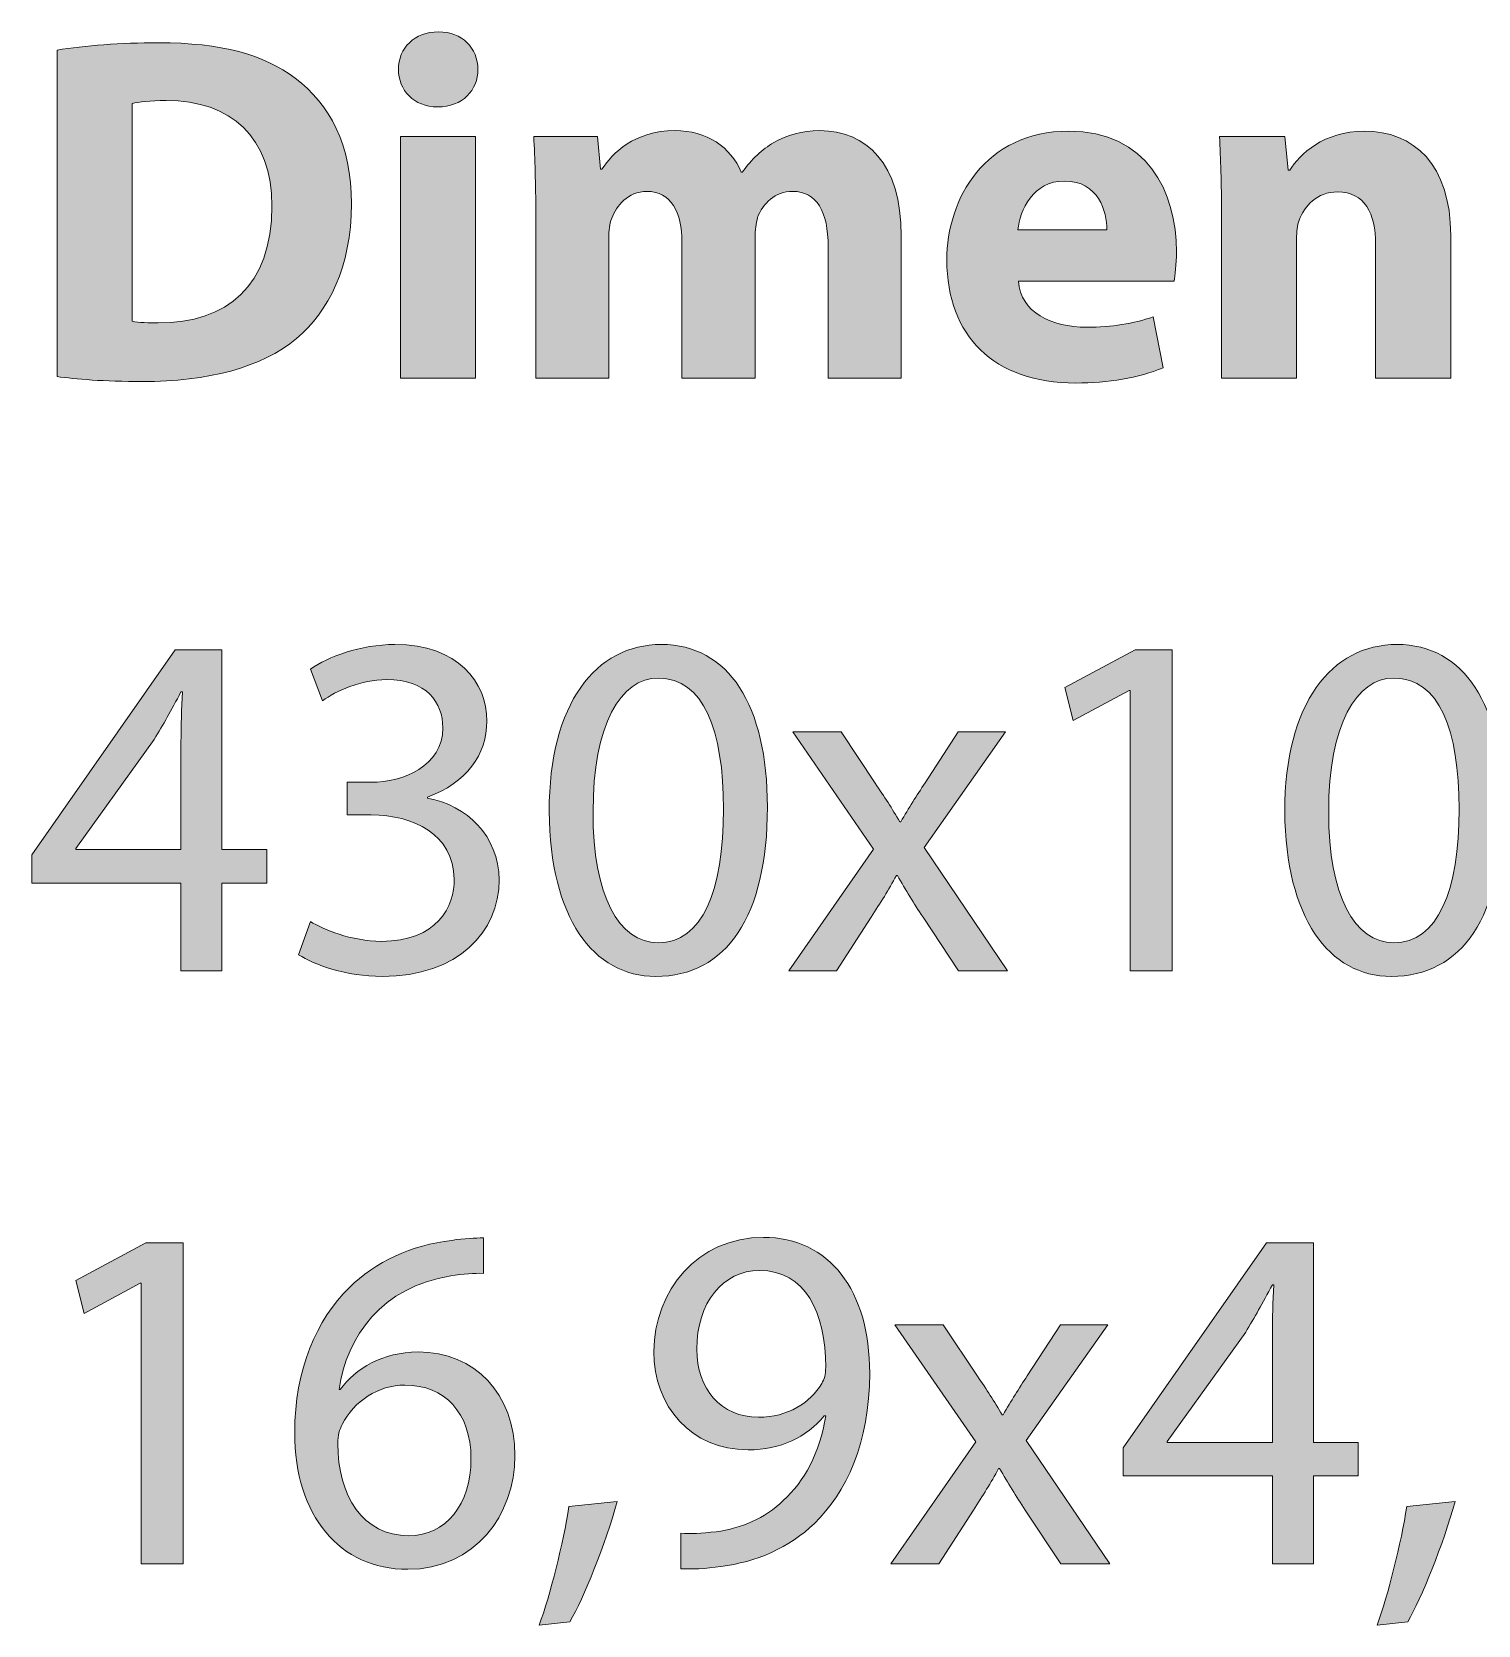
# Model space of a CAD drawing. Header units: inches. Extents: x 110 to 396, y -365 to 80.
# Drawn here: x 315.3 to 335.79, y -111.21 to -88.64 of the extents above; entities that cross this region are included whole.
import ezdxf

# ---------------------------------------------------------------- set-up
doc = ezdxf.new("R2010")
doc.units = ezdxf.units.IN
doc.header["$MEASUREMENT"] = 0
doc.layers.add('description', color=7, linetype='Continuous')

# ---------------------------------------------------------------- blocks, each defined once
blk = doc.blocks.new('block 16')
at = {"layer": 'description'}
h = blk.add_hatch(color=252, dxfattribs=at)
h.dxf.hatch_style = 2
edge = h.paths.add_edge_path()
edge.add_spline(control_points=[(321.621, -89.168), (321.621, -89.462), (321.404, -89.7), (321.047, -89.7), (320.711, -89.7), (320.494, -89.462), (320.494, -89.168), (320.494, -88.867), (320.718, -88.637), (321.061, -88.637), (321.404, -88.637), (321.614, -88.867), (321.621, -89.168)], knot_values=[0, 0, 0, 0, 1, 1, 1, 2, 2, 2, 3, 3, 3, 4, 4, 4, 4], degree=3, periodic=1)
h.paths.add_polyline_path([(320.522, -93.542), (320.522, -90.12), (321.585, -90.12), (321.585, -93.542)])
h = blk.add_hatch(color=252, dxfattribs=at)
h.dxf.hatch_style = 2
edge = h.paths.add_edge_path()
edge.add_spline(control_points=[(315.657, -88.895), (316.049, -88.832), (316.56, -88.791), (317.092, -88.791), (317.994, -88.791), (318.582, -88.958), (319.03, -89.294), (319.52, -89.658), (319.828, -90.239), (319.828, -91.072), (319.828, -91.974), (319.499, -92.597), (319.051, -92.982), (318.554, -93.395), (317.791, -93.591), (316.868, -93.591), (316.315, -93.591), (315.916, -93.556), (315.657, -93.521), (315.657, -93.521), (315.657, -88.895), (315.657, -88.895)], knot_values=[0, 0, 0, 0, 1, 1, 1, 2, 2, 2, 3, 3, 3, 4, 4, 4, 5, 5, 5, 6, 6, 6, 7, 7, 7, 7], degree=3, periodic=1)
edge = h.paths.add_edge_path()
edge.add_spline(control_points=[(316.721, -92.737), (316.812, -92.758), (316.966, -92.758), (317.092, -92.758), (318.064, -92.765), (318.701, -92.233), (318.701, -91.107), (318.701, -90.127), (318.127, -89.609), (317.203, -89.609), (316.972, -89.609), (316.812, -89.63), (316.721, -89.651), (316.721, -89.651), (316.721, -92.737), (316.721, -92.737)], knot_values=[0, 0, 0, 0, 1, 1, 1, 2, 2, 2, 3, 3, 3, 4, 4, 4, 5, 5, 5, 5], degree=3, periodic=1)
h = blk.add_hatch(color=252, dxfattribs=at)
h.dxf.hatch_style = 2
edge = h.paths.add_edge_path()
edge.add_spline(control_points=[(322.44, -91.212), (322.44, -90.785), (322.426, -90.428), (322.412, -90.12), (322.412, -90.12), (323.315, -90.12), (323.315, -90.12), (323.315, -90.12), (323.357, -90.582), (323.357, -90.582), (323.357, -90.582), (323.378, -90.582), (323.378, -90.582), (323.524, -90.358), (323.832, -90.036), (324.413, -90.036), (324.861, -90.036), (325.204, -90.267), (325.351, -90.624), (325.351, -90.624), (325.365, -90.624), (325.365, -90.624), (325.498, -90.442), (325.645, -90.302), (325.813, -90.204), (326.002, -90.099), (326.211, -90.036), (326.464, -90.036), (327.121, -90.036), (327.618, -90.498), (327.618, -91.527), (327.618, -91.527), (327.618, -93.542), (327.618, -93.542), (327.618, -93.542), (326.583, -93.542), (326.583, -93.542), (326.583, -93.542), (326.583, -91.681), (326.583, -91.681), (326.583, -91.184), (326.422, -90.897), (326.079, -90.897), (325.827, -90.897), (325.659, -91.065), (325.582, -91.268), (325.561, -91.345), (325.547, -91.45), (325.547, -91.541), (325.547, -91.541), (325.547, -93.542), (325.547, -93.542), (325.547, -93.542), (324.511, -93.542), (324.511, -93.542), (324.511, -93.542), (324.511, -91.618), (324.511, -91.618), (324.511, -91.191), (324.357, -90.897), (324.014, -90.897), (323.741, -90.897), (323.58, -91.107), (323.517, -91.275), (323.482, -91.359), (323.475, -91.457), (323.475, -91.548), (323.475, -91.548), (323.475, -93.542), (323.475, -93.542), (323.475, -93.542), (322.44, -93.542), (322.44, -93.542), (322.44, -93.542), (322.44, -91.212), (322.44, -91.212)], knot_values=[0, 0, 0, 0, 1, 1, 1, 2, 2, 2, 3, 3, 3, 4, 4, 4, 5, 5, 5, 6, 6, 6, 7, 7, 7, 8, 8, 8, 9, 9, 9, 10, 10, 10, 11, 11, 11, 12, 12, 12, 13, 13, 13, 14, 14, 14, 15, 15, 15, 16, 16, 16, 17, 17, 17, 18, 18, 18, 19, 19, 19, 20, 20, 20, 21, 21, 21, 22, 22, 22, 23, 23, 23, 24, 24, 24, 25, 25, 25, 25], degree=3, periodic=1)
h = blk.add_hatch(color=252, dxfattribs=at)
h.dxf.hatch_style = 2
edge = h.paths.add_edge_path()
edge.add_spline(control_points=[(329.278, -92.17), (329.307, -92.611), (329.748, -92.821), (330.244, -92.821), (330.608, -92.821), (330.902, -92.772), (331.189, -92.674), (331.189, -92.674), (331.329, -93.395), (331.329, -93.395), (330.979, -93.542), (330.552, -93.612), (330.09, -93.612), (328.929, -93.612), (328.264, -92.94), (328.264, -91.87), (328.264, -91.002), (328.803, -90.043), (329.992, -90.043), (331.098, -90.043), (331.518, -90.904), (331.518, -91.751), (331.518, -91.932), (331.497, -92.093), (331.483, -92.17), (331.483, -92.17), (329.278, -92.17), (329.278, -92.17)], knot_values=[0, 0, 0, 0, 1, 1, 1, 2, 2, 2, 3, 3, 3, 4, 4, 4, 5, 5, 5, 6, 6, 6, 7, 7, 7, 8, 8, 8, 9, 9, 9, 9], degree=3, periodic=1)
edge = h.paths.add_edge_path()
edge.add_spline(control_points=[(330.531, -91.443), (330.531, -91.184), (330.419, -90.75), (329.929, -90.75), (329.482, -90.75), (329.3, -91.163), (329.271, -91.443), (329.271, -91.443), (330.531, -91.443), (330.531, -91.443)], knot_values=[0, 0, 0, 0, 1, 1, 1, 2, 2, 2, 3, 3, 3, 3], degree=3, periodic=1)
h = blk.add_hatch(color=252, dxfattribs=at)
h.dxf.hatch_style = 2
edge = h.paths.add_edge_path()
edge.add_spline(control_points=[(332.156, -91.212), (332.156, -90.785), (332.142, -90.428), (332.128, -90.12), (332.128, -90.12), (333.051, -90.12), (333.051, -90.12), (333.051, -90.12), (333.101, -90.596), (333.101, -90.596), (333.101, -90.596), (333.122, -90.596), (333.122, -90.596), (333.262, -90.372), (333.604, -90.043), (334.178, -90.043), (334.878, -90.043), (335.403, -90.512), (335.403, -91.52), (335.403, -91.52), (335.403, -93.542), (335.403, -93.542), (335.403, -93.542), (334.339, -93.542), (334.339, -93.542), (334.339, -93.542), (334.339, -91.646), (334.339, -91.646), (334.339, -91.205), (334.185, -90.904), (333.8, -90.904), (333.506, -90.904), (333.331, -91.107), (333.255, -91.303), (333.226, -91.373), (333.22, -91.471), (333.22, -91.569), (333.22, -91.569), (333.22, -93.542), (333.22, -93.542), (333.22, -93.542), (332.156, -93.542), (332.156, -93.542), (332.156, -93.542), (332.156, -91.212), (332.156, -91.212)], knot_values=[0, 0, 0, 0, 1, 1, 1, 2, 2, 2, 3, 3, 3, 4, 4, 4, 5, 5, 5, 6, 6, 6, 7, 7, 7, 8, 8, 8, 9, 9, 9, 10, 10, 10, 11, 11, 11, 12, 12, 12, 13, 13, 13, 14, 14, 14, 15, 15, 15, 15], degree=3, periodic=1)
h = blk.add_hatch(color=252, dxfattribs=at)
h.dxf.hatch_style = 2
h.paths.add_polyline_path([(317.413, -101.942), (317.413, -100.696), (315.3, -100.696), (315.3, -100.297), (317.329, -97.393), (317.994, -97.393), (317.994, -100.22), (318.631, -100.22), (318.631, -100.696), (317.994, -100.696), (317.994, -101.942)])
edge = h.paths.add_edge_path()
edge.add_spline(control_points=[(317.413, -100.22), (317.413, -100.22), (317.413, -98.702), (317.413, -98.702), (317.413, -98.464), (317.42, -98.226), (317.434, -97.988), (317.434, -97.988), (317.413, -97.988), (317.413, -97.988), (317.274, -98.254), (317.162, -98.45), (317.035, -98.66), (317.035, -98.66), (315.923, -100.207), (315.923, -100.207), (315.923, -100.207), (315.923, -100.22), (315.923, -100.22), (315.923, -100.22), (317.413, -100.22), (317.413, -100.22)], knot_values=[0, 0, 0, 0, 1, 1, 1, 2, 2, 2, 3, 3, 3, 4, 4, 4, 5, 5, 5, 6, 6, 6, 7, 7, 7, 7], degree=3, periodic=1)
h = blk.add_hatch(color=252, dxfattribs=at)
h.dxf.hatch_style = 2
edge = h.paths.add_edge_path()
edge.add_spline(control_points=[(319.248, -101.242), (319.423, -101.347), (319.822, -101.522), (320.256, -101.522), (321.039, -101.522), (321.291, -101.025), (321.284, -100.64), (321.277, -100.004), (320.703, -99.731), (320.108, -99.731), (320.108, -99.731), (319.766, -99.731), (319.766, -99.731), (319.766, -99.731), (319.766, -99.269), (319.766, -99.269), (319.766, -99.269), (320.108, -99.269), (320.108, -99.269), (320.556, -99.269), (321.123, -99.038), (321.123, -98.499), (321.123, -98.135), (320.892, -97.813), (320.326, -97.813), (319.961, -97.813), (319.612, -97.974), (319.416, -98.114), (319.416, -98.114), (319.248, -97.666), (319.248, -97.666), (319.493, -97.491), (319.954, -97.316), (320.444, -97.316), (321.34, -97.316), (321.746, -97.848), (321.746, -98.401), (321.746, -98.877), (321.459, -99.276), (320.906, -99.479), (320.906, -99.479), (320.906, -99.493), (320.906, -99.493), (321.466, -99.598), (321.914, -100.018), (321.921, -100.654), (321.921, -101.382), (321.347, -102.019), (320.262, -102.019), (319.752, -102.019), (319.304, -101.858), (319.08, -101.711), (319.08, -101.711), (319.248, -101.242), (319.248, -101.242)], knot_values=[0, 0, 0, 0, 1, 1, 1, 2, 2, 2, 3, 3, 3, 4, 4, 4, 5, 5, 5, 6, 6, 6, 7, 7, 7, 8, 8, 8, 9, 9, 9, 10, 10, 10, 11, 11, 11, 12, 12, 12, 13, 13, 13, 14, 14, 14, 15, 15, 15, 16, 16, 16, 17, 17, 17, 18, 18, 18, 18], degree=3, periodic=1)
h = blk.add_hatch(color=252, dxfattribs=at)
h.dxf.hatch_style = 2
edge = h.paths.add_edge_path()
edge.add_spline(control_points=[(325.722, -99.619), (325.722, -101.165), (325.141, -102.019), (324.14, -102.019), (323.251, -102.019), (322.643, -101.186), (322.629, -99.682), (322.629, -98.149), (323.293, -97.316), (324.217, -97.316), (325.169, -97.316), (325.722, -98.17), (325.722, -99.619)], knot_values=[0, 0, 0, 0, 1, 1, 1, 2, 2, 2, 3, 3, 3, 4, 4, 4, 4], degree=3, periodic=1)
edge = h.paths.add_edge_path()
edge.add_spline(control_points=[(323.251, -99.689), (323.251, -100.871), (323.615, -101.543), (324.175, -101.543), (324.798, -101.543), (325.099, -100.808), (325.099, -99.647), (325.099, -98.527), (324.819, -97.792), (324.175, -97.792), (323.644, -97.792), (323.251, -98.45), (323.251, -99.689)], knot_values=[0, 0, 0, 0, 1, 1, 1, 2, 2, 2, 3, 3, 3, 4, 4, 4, 4], degree=3, periodic=1)
h = blk.add_hatch(color=252, dxfattribs=at)
h.dxf.hatch_style = 2
h.paths.add_polyline_path([(330.86, -97.967), (330.846, -97.967), (330.056, -98.394), (329.936, -97.925), (330.93, -97.393), (331.455, -97.393), (331.455, -101.942), (330.86, -101.942)])
h = blk.add_hatch(color=252, dxfattribs=at)
h.dxf.hatch_style = 2
edge = h.paths.add_edge_path()
edge.add_spline(control_points=[(336.144, -99.619), (336.144, -101.165), (335.564, -102.019), (334.563, -102.019), (333.674, -102.019), (333.065, -101.186), (333.051, -99.682), (333.051, -98.149), (333.716, -97.316), (334.64, -97.316), (335.591, -97.316), (336.144, -98.17), (336.144, -99.619)], knot_values=[0, 0, 0, 0, 1, 1, 1, 2, 2, 2, 3, 3, 3, 4, 4, 4, 4], degree=3, periodic=1)
edge = h.paths.add_edge_path()
edge.add_spline(control_points=[(333.674, -99.689), (333.674, -100.871), (334.038, -101.543), (334.598, -101.543), (335.22, -101.543), (335.522, -100.808), (335.522, -99.647), (335.522, -98.527), (335.242, -97.792), (334.598, -97.792), (334.066, -97.792), (333.674, -98.45), (333.674, -99.689)], knot_values=[0, 0, 0, 0, 1, 1, 1, 2, 2, 2, 3, 3, 3, 4, 4, 4, 4], degree=3, periodic=1)
h = blk.add_hatch(color=252, dxfattribs=at)
h.dxf.hatch_style = 2
edge = h.paths.add_edge_path()
edge.add_spline(control_points=[(326.765, -98.555), (326.765, -98.555), (327.248, -99.283), (327.248, -99.283), (327.381, -99.472), (327.486, -99.64), (327.598, -99.829), (327.598, -99.829), (327.612, -99.829), (327.612, -99.829), (327.724, -99.633), (327.836, -99.458), (327.955, -99.276), (327.955, -99.276), (328.424, -98.555), (328.424, -98.555), (328.424, -98.555), (329.096, -98.555), (329.096, -98.555), (329.096, -98.555), (327.941, -100.193), (327.941, -100.193), (327.941, -100.193), (329.124, -101.942), (329.124, -101.942), (329.124, -101.942), (328.431, -101.942), (328.431, -101.942), (328.431, -101.942), (327.927, -101.179), (327.927, -101.179), (327.794, -100.983), (327.682, -100.794), (327.563, -100.591), (327.563, -100.591), (327.549, -100.591), (327.549, -100.591), (327.437, -100.794), (327.325, -100.976), (327.192, -101.179), (327.192, -101.179), (326.702, -101.942), (326.702, -101.942), (326.702, -101.942), (326.023, -101.942), (326.023, -101.942), (326.023, -101.942), (327.227, -100.214), (327.227, -100.214), (327.227, -100.214), (326.08, -98.555), (326.08, -98.555), (326.08, -98.555), (326.765, -98.555), (326.765, -98.555)], knot_values=[0, 0, 0, 0, 1, 1, 1, 2, 2, 2, 3, 3, 3, 4, 4, 4, 5, 5, 5, 6, 6, 6, 7, 7, 7, 8, 8, 8, 9, 9, 9, 10, 10, 10, 11, 11, 11, 12, 12, 12, 13, 13, 13, 14, 14, 14, 15, 15, 15, 16, 16, 16, 17, 17, 17, 18, 18, 18, 18], degree=3, periodic=1)
h = blk.add_hatch(color=252, dxfattribs=at)
h.dxf.hatch_style = 2
h.paths.add_polyline_path([(316.847, -106.367), (316.833, -106.367), (316.042, -106.794), (315.923, -106.325), (316.917, -105.793), (317.442, -105.793), (317.442, -110.342), (316.847, -110.342)])
h = blk.add_hatch(color=252, dxfattribs=at)
h.dxf.hatch_style = 2
edge = h.paths.add_edge_path()
edge.add_spline(control_points=[(321.697, -106.227), (321.571, -106.22), (321.41, -106.234), (321.235, -106.262), (320.262, -106.416), (319.759, -107.116), (319.654, -107.872), (319.654, -107.872), (319.668, -107.872), (319.668, -107.872), (319.885, -107.578), (320.269, -107.34), (320.773, -107.34), (321.578, -107.34), (322.145, -107.928), (322.145, -108.809), (322.145, -109.649), (321.578, -110.419), (320.626, -110.419), (319.661, -110.419), (319.024, -109.663), (319.024, -108.481), (319.024, -107.585), (319.339, -106.878), (319.794, -106.43), (320.172, -106.059), (320.675, -105.828), (321.249, -105.758), (321.431, -105.73), (321.585, -105.724), (321.697, -105.724), (321.697, -105.724), (321.697, -106.227), (321.697, -106.227)], knot_values=[0, 0, 0, 0, 1, 1, 1, 2, 2, 2, 3, 3, 3, 4, 4, 4, 5, 5, 5, 6, 6, 6, 7, 7, 7, 8, 8, 8, 9, 9, 9, 10, 10, 10, 11, 11, 11, 11], degree=3, periodic=1)
edge = h.paths.add_edge_path()
edge.add_spline(control_points=[(321.522, -108.851), (321.522, -108.201), (321.151, -107.809), (320.584, -107.809), (320.214, -107.809), (319.864, -108.033), (319.695, -108.369), (319.661, -108.439), (319.633, -108.523), (319.633, -108.635), (319.64, -109.383), (319.99, -109.943), (320.64, -109.943), (321.165, -109.943), (321.522, -109.502), (321.522, -108.851)], knot_values=[0, 0, 0, 0, 1, 1, 1, 2, 2, 2, 3, 3, 3, 4, 4, 4, 5, 5, 5, 5], degree=3, periodic=1)
h = blk.add_hatch(color=252, dxfattribs=at)
h.dxf.hatch_style = 2
edge = h.paths.add_edge_path()
edge.add_spline(control_points=[(324.497, -109.908), (324.63, -109.922), (324.785, -109.908), (324.994, -109.887), (325.351, -109.838), (325.687, -109.698), (325.946, -109.446), (326.247, -109.173), (326.464, -108.774), (326.548, -108.243), (326.548, -108.243), (326.527, -108.243), (326.527, -108.243), (326.275, -108.551), (325.911, -108.726), (325.449, -108.726), (324.637, -108.726), (324.113, -108.11), (324.113, -107.333), (324.113, -106.472), (324.735, -105.716), (325.666, -105.716), (326.597, -105.716), (327.171, -106.465), (327.171, -107.641), (327.171, -108.635), (326.835, -109.334), (326.387, -109.768), (326.037, -110.111), (325.554, -110.321), (325.064, -110.377), (324.84, -110.412), (324.644, -110.419), (324.497, -110.412), (324.497, -110.412), (324.497, -109.908), (324.497, -109.908)], knot_values=[0, 0, 0, 0, 1, 1, 1, 2, 2, 2, 3, 3, 3, 4, 4, 4, 5, 5, 5, 6, 6, 6, 7, 7, 7, 8, 8, 8, 9, 9, 9, 10, 10, 10, 11, 11, 11, 12, 12, 12, 12], degree=3, periodic=1)
edge = h.paths.add_edge_path()
edge.add_spline(control_points=[(324.721, -107.298), (324.721, -107.865), (325.064, -108.264), (325.596, -108.264), (326.009, -108.264), (326.331, -108.061), (326.492, -107.788), (326.527, -107.725), (326.548, -107.662), (326.548, -107.557), (326.548, -106.78), (326.261, -106.185), (325.61, -106.185), (325.092, -106.185), (324.721, -106.647), (324.721, -107.298)], knot_values=[0, 0, 0, 0, 1, 1, 1, 2, 2, 2, 3, 3, 3, 4, 4, 4, 5, 5, 5, 5], degree=3, periodic=1)
h = blk.add_hatch(color=252, dxfattribs=at)
h.dxf.hatch_style = 2
h.paths.add_polyline_path([(332.876, -110.342), (332.876, -109.096), (330.762, -109.096), (330.762, -108.697), (332.792, -105.793), (333.457, -105.793), (333.457, -108.62), (334.093, -108.62), (334.093, -109.096), (333.457, -109.096), (333.457, -110.342)])
edge = h.paths.add_edge_path()
edge.add_spline(control_points=[(332.876, -108.62), (332.876, -108.62), (332.876, -107.102), (332.876, -107.102), (332.876, -106.864), (332.883, -106.626), (332.897, -106.388), (332.897, -106.388), (332.876, -106.388), (332.876, -106.388), (332.736, -106.654), (332.624, -106.85), (332.498, -107.06), (332.498, -107.06), (331.385, -108.607), (331.385, -108.607), (331.385, -108.607), (331.385, -108.62), (331.385, -108.62), (331.385, -108.62), (332.876, -108.62), (332.876, -108.62)], knot_values=[0, 0, 0, 0, 1, 1, 1, 2, 2, 2, 3, 3, 3, 4, 4, 4, 5, 5, 5, 6, 6, 6, 7, 7, 7, 7], degree=3, periodic=1)
h = blk.add_hatch(color=252, dxfattribs=at)
h.dxf.hatch_style = 2
edge = h.paths.add_edge_path()
edge.add_spline(control_points=[(328.214, -106.955), (328.214, -106.955), (328.697, -107.683), (328.697, -107.683), (328.83, -107.872), (328.935, -108.04), (329.047, -108.229), (329.047, -108.229), (329.061, -108.229), (329.061, -108.229), (329.173, -108.033), (329.285, -107.858), (329.404, -107.676), (329.404, -107.676), (329.873, -106.955), (329.873, -106.955), (329.873, -106.955), (330.544, -106.955), (330.544, -106.955), (330.544, -106.955), (329.39, -108.593), (329.39, -108.593), (329.39, -108.593), (330.572, -110.342), (330.572, -110.342), (330.572, -110.342), (329.88, -110.342), (329.88, -110.342), (329.88, -110.342), (329.376, -109.579), (329.376, -109.579), (329.243, -109.383), (329.131, -109.194), (329.012, -108.991), (329.012, -108.991), (328.998, -108.991), (328.998, -108.991), (328.886, -109.194), (328.774, -109.376), (328.641, -109.579), (328.641, -109.579), (328.151, -110.342), (328.151, -110.342), (328.151, -110.342), (327.472, -110.342), (327.472, -110.342), (327.472, -110.342), (328.676, -108.614), (328.676, -108.614), (328.676, -108.614), (327.528, -106.955), (327.528, -106.955), (327.528, -106.955), (328.214, -106.955), (328.214, -106.955)], knot_values=[0, 0, 0, 0, 1, 1, 1, 2, 2, 2, 3, 3, 3, 4, 4, 4, 5, 5, 5, 6, 6, 6, 7, 7, 7, 8, 8, 8, 9, 9, 9, 10, 10, 10, 11, 11, 11, 12, 12, 12, 13, 13, 13, 14, 14, 14, 15, 15, 15, 16, 16, 16, 17, 17, 17, 18, 18, 18, 18], degree=3, periodic=1)
h = blk.add_hatch(color=252, dxfattribs=at)
h.dxf.hatch_style = 2
edge = h.paths.add_edge_path()
edge.add_spline(control_points=[(322.489, -111.21), (322.643, -110.79), (322.832, -110.041), (322.909, -109.53), (322.909, -109.53), (323.595, -109.46), (323.595, -109.46), (323.426, -110.055), (323.118, -110.832), (322.923, -111.161), (322.923, -111.161), (322.489, -111.21), (322.489, -111.21)], knot_values=[0, 0, 0, 0, 1, 1, 1, 2, 2, 2, 3, 3, 3, 4, 4, 4, 4], degree=3, periodic=1)
h = blk.add_hatch(color=252, dxfattribs=at)
h.dxf.hatch_style = 2
edge = h.paths.add_edge_path()
edge.add_spline(control_points=[(334.36, -111.21), (334.514, -110.79), (334.703, -110.041), (334.78, -109.53), (334.78, -109.53), (335.466, -109.46), (335.466, -109.46), (335.298, -110.055), (334.99, -110.832), (334.794, -111.161), (334.794, -111.161), (334.36, -111.21), (334.36, -111.21)], knot_values=[0, 0, 0, 0, 1, 1, 1, 2, 2, 2, 3, 3, 3, 4, 4, 4, 4], degree=3, periodic=1)
at = {"layer": 'description', "lineweight": 0}
for points in [[(320.522, -93.542), (320.522, -90.12), (321.585, -90.12), (321.585, -93.542), (320.522, -93.542)], [(317.413, -101.942), (317.413, -100.696), (315.3, -100.696), (315.3, -100.297), (317.329, -97.393), (317.994, -97.393), (317.994, -100.22), (318.631, -100.22), (318.631, -100.696), (317.994, -100.696), (317.994, -101.942), (317.413, -101.942)], [(330.86, -97.967), (330.846, -97.967), (330.056, -98.394), (329.936, -97.925), (330.93, -97.393), (331.455, -97.393), (331.455, -101.942), (330.86, -101.942), (330.86, -97.967)], [(316.847, -106.367), (316.833, -106.367), (316.042, -106.794), (315.923, -106.325), (316.917, -105.793), (317.442, -105.793), (317.442, -110.342), (316.847, -110.342), (316.847, -106.367)], [(332.876, -110.342), (332.876, -109.096), (330.762, -109.096), (330.762, -108.697), (332.792, -105.793), (333.457, -105.793), (333.457, -108.62), (334.093, -108.62), (334.093, -109.096), (333.457, -109.096), (333.457, -110.342), (332.876, -110.342)]]:
    blk.add_lwpolyline(points, dxfattribs=at)
for points, knots in [([(321.621, -89.168), (321.621, -89.462), (321.404, -89.7), (321.047, -89.7), (320.711, -89.7), (320.494, -89.462), (320.494, -89.168), (320.494, -88.867), (320.718, -88.637), (321.061, -88.637), (321.404, -88.637), (321.614, -88.867), (321.621, -89.168)], [0, 0, 0, 0, 1, 1, 1, 2, 2, 2, 3, 3, 3, 4, 4, 4, 4]), ([(315.657, -88.895), (316.049, -88.832), (316.56, -88.791), (317.092, -88.791), (317.994, -88.791), (318.582, -88.958), (319.03, -89.294), (319.52, -89.658), (319.828, -90.239), (319.828, -91.072), (319.828, -91.974), (319.499, -92.597), (319.051, -92.982), (318.554, -93.395), (317.791, -93.591), (316.868, -93.591), (316.315, -93.591), (315.916, -93.556), (315.657, -93.521), (315.657, -93.521), (315.657, -88.895), (315.657, -88.895)], [0, 0, 0, 0, 1, 1, 1, 2, 2, 2, 3, 3, 3, 4, 4, 4, 5, 5, 5, 6, 6, 6, 7, 7, 7, 7]), ([(316.721, -92.737), (316.812, -92.758), (316.966, -92.758), (317.092, -92.758), (318.064, -92.765), (318.701, -92.233), (318.701, -91.107), (318.701, -90.127), (318.127, -89.609), (317.203, -89.609), (316.972, -89.609), (316.812, -89.63), (316.721, -89.651), (316.721, -89.651), (316.721, -92.737), (316.721, -92.737)], [0, 0, 0, 0, 1, 1, 1, 2, 2, 2, 3, 3, 3, 4, 4, 4, 5, 5, 5, 5]), ([(322.44, -91.212), (322.44, -90.785), (322.426, -90.428), (322.412, -90.12), (322.412, -90.12), (323.315, -90.12), (323.315, -90.12), (323.315, -90.12), (323.357, -90.582), (323.357, -90.582), (323.357, -90.582), (323.378, -90.582), (323.378, -90.582), (323.524, -90.358), (323.832, -90.036), (324.413, -90.036), (324.861, -90.036), (325.204, -90.267), (325.351, -90.624), (325.351, -90.624), (325.365, -90.624), (325.365, -90.624), (325.498, -90.442), (325.645, -90.302), (325.813, -90.204), (326.002, -90.099), (326.211, -90.036), (326.464, -90.036), (327.121, -90.036), (327.618, -90.498), (327.618, -91.527), (327.618, -91.527), (327.618, -93.542), (327.618, -93.542), (327.618, -93.542), (326.583, -93.542), (326.583, -93.542), (326.583, -93.542), (326.583, -91.681), (326.583, -91.681), (326.583, -91.184), (326.422, -90.897), (326.079, -90.897), (325.827, -90.897), (325.659, -91.065), (325.582, -91.268), (325.561, -91.345), (325.547, -91.45), (325.547, -91.541), (325.547, -91.541), (325.547, -93.542), (325.547, -93.542), (325.547, -93.542), (324.511, -93.542), (324.511, -93.542), (324.511, -93.542), (324.511, -91.618), (324.511, -91.618), (324.511, -91.191), (324.357, -90.897), (324.014, -90.897), (323.741, -90.897), (323.58, -91.107), (323.517, -91.275), (323.482, -91.359), (323.475, -91.457), (323.475, -91.548), (323.475, -91.548), (323.475, -93.542), (323.475, -93.542), (323.475, -93.542), (322.44, -93.542), (322.44, -93.542), (322.44, -93.542), (322.44, -91.212), (322.44, -91.212)], [0, 0, 0, 0, 1, 1, 1, 2, 2, 2, 3, 3, 3, 4, 4, 4, 5, 5, 5, 6, 6, 6, 7, 7, 7, 8, 8, 8, 9, 9, 9, 10, 10, 10, 11, 11, 11, 12, 12, 12, 13, 13, 13, 14, 14, 14, 15, 15, 15, 16, 16, 16, 17, 17, 17, 18, 18, 18, 19, 19, 19, 20, 20, 20, 21, 21, 21, 22, 22, 22, 23, 23, 23, 24, 24, 24, 25, 25, 25, 25]), ([(329.278, -92.17), (329.307, -92.611), (329.748, -92.821), (330.244, -92.821), (330.608, -92.821), (330.902, -92.772), (331.189, -92.674), (331.189, -92.674), (331.329, -93.395), (331.329, -93.395), (330.979, -93.542), (330.552, -93.612), (330.09, -93.612), (328.929, -93.612), (328.264, -92.94), (328.264, -91.87), (328.264, -91.002), (328.803, -90.043), (329.992, -90.043), (331.098, -90.043), (331.518, -90.904), (331.518, -91.751), (331.518, -91.932), (331.497, -92.093), (331.483, -92.17), (331.483, -92.17), (329.278, -92.17), (329.278, -92.17)], [0, 0, 0, 0, 1, 1, 1, 2, 2, 2, 3, 3, 3, 4, 4, 4, 5, 5, 5, 6, 6, 6, 7, 7, 7, 8, 8, 8, 9, 9, 9, 9]), ([(332.156, -91.212), (332.156, -90.785), (332.142, -90.428), (332.128, -90.12), (332.128, -90.12), (333.051, -90.12), (333.051, -90.12), (333.051, -90.12), (333.101, -90.596), (333.101, -90.596), (333.101, -90.596), (333.122, -90.596), (333.122, -90.596), (333.262, -90.372), (333.604, -90.043), (334.178, -90.043), (334.878, -90.043), (335.403, -90.512), (335.403, -91.52), (335.403, -91.52), (335.403, -93.542), (335.403, -93.542), (335.403, -93.542), (334.339, -93.542), (334.339, -93.542), (334.339, -93.542), (334.339, -91.646), (334.339, -91.646), (334.339, -91.205), (334.185, -90.904), (333.8, -90.904), (333.506, -90.904), (333.331, -91.107), (333.255, -91.303), (333.226, -91.373), (333.22, -91.471), (333.22, -91.569), (333.22, -91.569), (333.22, -93.542), (333.22, -93.542), (333.22, -93.542), (332.156, -93.542), (332.156, -93.542), (332.156, -93.542), (332.156, -91.212), (332.156, -91.212)], [0, 0, 0, 0, 1, 1, 1, 2, 2, 2, 3, 3, 3, 4, 4, 4, 5, 5, 5, 6, 6, 6, 7, 7, 7, 8, 8, 8, 9, 9, 9, 10, 10, 10, 11, 11, 11, 12, 12, 12, 13, 13, 13, 14, 14, 14, 15, 15, 15, 15]), ([(330.531, -91.443), (330.531, -91.184), (330.419, -90.75), (329.929, -90.75), (329.482, -90.75), (329.3, -91.163), (329.271, -91.443), (329.271, -91.443), (330.531, -91.443), (330.531, -91.443)], [0, 0, 0, 0, 1, 1, 1, 2, 2, 2, 3, 3, 3, 3]), ([(319.248, -101.242), (319.423, -101.347), (319.822, -101.522), (320.256, -101.522), (321.039, -101.522), (321.291, -101.025), (321.284, -100.64), (321.277, -100.004), (320.703, -99.731), (320.108, -99.731), (320.108, -99.731), (319.766, -99.731), (319.766, -99.731), (319.766, -99.731), (319.766, -99.269), (319.766, -99.269), (319.766, -99.269), (320.108, -99.269), (320.108, -99.269), (320.556, -99.269), (321.123, -99.038), (321.123, -98.499), (321.123, -98.135), (320.892, -97.813), (320.326, -97.813), (319.961, -97.813), (319.612, -97.974), (319.416, -98.114), (319.416, -98.114), (319.248, -97.666), (319.248, -97.666), (319.493, -97.491), (319.954, -97.316), (320.444, -97.316), (321.34, -97.316), (321.746, -97.848), (321.746, -98.401), (321.746, -98.877), (321.459, -99.276), (320.906, -99.479), (320.906, -99.479), (320.906, -99.493), (320.906, -99.493), (321.466, -99.598), (321.914, -100.018), (321.921, -100.654), (321.921, -101.382), (321.347, -102.019), (320.262, -102.019), (319.752, -102.019), (319.304, -101.858), (319.08, -101.711), (319.08, -101.711), (319.248, -101.242), (319.248, -101.242)], [0, 0, 0, 0, 1, 1, 1, 2, 2, 2, 3, 3, 3, 4, 4, 4, 5, 5, 5, 6, 6, 6, 7, 7, 7, 8, 8, 8, 9, 9, 9, 10, 10, 10, 11, 11, 11, 12, 12, 12, 13, 13, 13, 14, 14, 14, 15, 15, 15, 16, 16, 16, 17, 17, 17, 18, 18, 18, 18]), ([(325.722, -99.619), (325.722, -101.165), (325.141, -102.019), (324.14, -102.019), (323.251, -102.019), (322.643, -101.186), (322.629, -99.682), (322.629, -98.149), (323.293, -97.316), (324.217, -97.316), (325.169, -97.316), (325.722, -98.17), (325.722, -99.619)], [0, 0, 0, 0, 1, 1, 1, 2, 2, 2, 3, 3, 3, 4, 4, 4, 4]), ([(336.144, -99.619), (336.144, -101.165), (335.564, -102.019), (334.563, -102.019), (333.674, -102.019), (333.065, -101.186), (333.051, -99.682), (333.051, -98.149), (333.716, -97.316), (334.64, -97.316), (335.591, -97.316), (336.144, -98.17), (336.144, -99.619)], [0, 0, 0, 0, 1, 1, 1, 2, 2, 2, 3, 3, 3, 4, 4, 4, 4]), ([(323.251, -99.689), (323.251, -100.871), (323.615, -101.543), (324.175, -101.543), (324.798, -101.543), (325.099, -100.808), (325.099, -99.647), (325.099, -98.527), (324.819, -97.792), (324.175, -97.792), (323.644, -97.792), (323.251, -98.45), (323.251, -99.689)], [0, 0, 0, 0, 1, 1, 1, 2, 2, 2, 3, 3, 3, 4, 4, 4, 4]), ([(333.674, -99.689), (333.674, -100.871), (334.038, -101.543), (334.598, -101.543), (335.22, -101.543), (335.522, -100.808), (335.522, -99.647), (335.522, -98.527), (335.242, -97.792), (334.598, -97.792), (334.066, -97.792), (333.674, -98.45), (333.674, -99.689)], [0, 0, 0, 0, 1, 1, 1, 2, 2, 2, 3, 3, 3, 4, 4, 4, 4]), ([(317.413, -100.22), (317.413, -100.22), (317.413, -98.702), (317.413, -98.702), (317.413, -98.464), (317.42, -98.226), (317.434, -97.988), (317.434, -97.988), (317.413, -97.988), (317.413, -97.988), (317.274, -98.254), (317.162, -98.45), (317.035, -98.66), (317.035, -98.66), (315.923, -100.207), (315.923, -100.207), (315.923, -100.207), (315.923, -100.22), (315.923, -100.22), (315.923, -100.22), (317.413, -100.22), (317.413, -100.22)], [0, 0, 0, 0, 1, 1, 1, 2, 2, 2, 3, 3, 3, 4, 4, 4, 5, 5, 5, 6, 6, 6, 7, 7, 7, 7]), ([(326.765, -98.555), (326.765, -98.555), (327.248, -99.283), (327.248, -99.283), (327.381, -99.472), (327.486, -99.64), (327.598, -99.829), (327.598, -99.829), (327.612, -99.829), (327.612, -99.829), (327.724, -99.633), (327.836, -99.458), (327.955, -99.276), (327.955, -99.276), (328.424, -98.555), (328.424, -98.555), (328.424, -98.555), (329.096, -98.555), (329.096, -98.555), (329.096, -98.555), (327.941, -100.193), (327.941, -100.193), (327.941, -100.193), (329.124, -101.942), (329.124, -101.942), (329.124, -101.942), (328.431, -101.942), (328.431, -101.942), (328.431, -101.942), (327.927, -101.179), (327.927, -101.179), (327.794, -100.983), (327.682, -100.794), (327.563, -100.591), (327.563, -100.591), (327.549, -100.591), (327.549, -100.591), (327.437, -100.794), (327.325, -100.976), (327.192, -101.179), (327.192, -101.179), (326.702, -101.942), (326.702, -101.942), (326.702, -101.942), (326.023, -101.942), (326.023, -101.942), (326.023, -101.942), (327.227, -100.214), (327.227, -100.214), (327.227, -100.214), (326.08, -98.555), (326.08, -98.555), (326.08, -98.555), (326.765, -98.555), (326.765, -98.555)], [0, 0, 0, 0, 1, 1, 1, 2, 2, 2, 3, 3, 3, 4, 4, 4, 5, 5, 5, 6, 6, 6, 7, 7, 7, 8, 8, 8, 9, 9, 9, 10, 10, 10, 11, 11, 11, 12, 12, 12, 13, 13, 13, 14, 14, 14, 15, 15, 15, 16, 16, 16, 17, 17, 17, 18, 18, 18, 18]), ([(321.697, -106.227), (321.571, -106.22), (321.41, -106.234), (321.235, -106.262), (320.262, -106.416), (319.759, -107.116), (319.654, -107.872), (319.654, -107.872), (319.668, -107.872), (319.668, -107.872), (319.885, -107.578), (320.269, -107.34), (320.773, -107.34), (321.578, -107.34), (322.145, -107.928), (322.145, -108.809), (322.145, -109.649), (321.578, -110.419), (320.626, -110.419), (319.661, -110.419), (319.024, -109.663), (319.024, -108.481), (319.024, -107.585), (319.339, -106.878), (319.794, -106.43), (320.172, -106.059), (320.675, -105.828), (321.249, -105.758), (321.431, -105.73), (321.585, -105.724), (321.697, -105.724), (321.697, -105.724), (321.697, -106.227), (321.697, -106.227)], [0, 0, 0, 0, 1, 1, 1, 2, 2, 2, 3, 3, 3, 4, 4, 4, 5, 5, 5, 6, 6, 6, 7, 7, 7, 8, 8, 8, 9, 9, 9, 10, 10, 10, 11, 11, 11, 11]), ([(324.497, -109.908), (324.63, -109.922), (324.785, -109.908), (324.994, -109.887), (325.351, -109.838), (325.687, -109.698), (325.946, -109.446), (326.247, -109.173), (326.464, -108.774), (326.548, -108.243), (326.548, -108.243), (326.527, -108.243), (326.527, -108.243), (326.275, -108.551), (325.911, -108.726), (325.449, -108.726), (324.637, -108.726), (324.113, -108.11), (324.113, -107.333), (324.113, -106.472), (324.735, -105.716), (325.666, -105.716), (326.597, -105.716), (327.171, -106.465), (327.171, -107.641), (327.171, -108.635), (326.835, -109.334), (326.387, -109.768), (326.037, -110.111), (325.554, -110.321), (325.064, -110.377), (324.84, -110.412), (324.644, -110.419), (324.497, -110.412), (324.497, -110.412), (324.497, -109.908), (324.497, -109.908)], [0, 0, 0, 0, 1, 1, 1, 2, 2, 2, 3, 3, 3, 4, 4, 4, 5, 5, 5, 6, 6, 6, 7, 7, 7, 8, 8, 8, 9, 9, 9, 10, 10, 10, 11, 11, 11, 12, 12, 12, 12]), ([(324.721, -107.298), (324.721, -107.865), (325.064, -108.264), (325.596, -108.264), (326.009, -108.264), (326.331, -108.061), (326.492, -107.788), (326.527, -107.725), (326.548, -107.662), (326.548, -107.557), (326.548, -106.78), (326.261, -106.185), (325.61, -106.185), (325.092, -106.185), (324.721, -106.647), (324.721, -107.298)], [0, 0, 0, 0, 1, 1, 1, 2, 2, 2, 3, 3, 3, 4, 4, 4, 5, 5, 5, 5]), ([(332.876, -108.62), (332.876, -108.62), (332.876, -107.102), (332.876, -107.102), (332.876, -106.864), (332.883, -106.626), (332.897, -106.388), (332.897, -106.388), (332.876, -106.388), (332.876, -106.388), (332.736, -106.654), (332.624, -106.85), (332.498, -107.06), (332.498, -107.06), (331.385, -108.607), (331.385, -108.607), (331.385, -108.607), (331.385, -108.62), (331.385, -108.62), (331.385, -108.62), (332.876, -108.62), (332.876, -108.62)], [0, 0, 0, 0, 1, 1, 1, 2, 2, 2, 3, 3, 3, 4, 4, 4, 5, 5, 5, 6, 6, 6, 7, 7, 7, 7]), ([(328.214, -106.955), (328.214, -106.955), (328.697, -107.683), (328.697, -107.683), (328.83, -107.872), (328.935, -108.04), (329.047, -108.229), (329.047, -108.229), (329.061, -108.229), (329.061, -108.229), (329.173, -108.033), (329.285, -107.858), (329.404, -107.676), (329.404, -107.676), (329.873, -106.955), (329.873, -106.955), (329.873, -106.955), (330.544, -106.955), (330.544, -106.955), (330.544, -106.955), (329.39, -108.593), (329.39, -108.593), (329.39, -108.593), (330.572, -110.342), (330.572, -110.342), (330.572, -110.342), (329.88, -110.342), (329.88, -110.342), (329.88, -110.342), (329.376, -109.579), (329.376, -109.579), (329.243, -109.383), (329.131, -109.194), (329.012, -108.991), (329.012, -108.991), (328.998, -108.991), (328.998, -108.991), (328.886, -109.194), (328.774, -109.376), (328.641, -109.579), (328.641, -109.579), (328.151, -110.342), (328.151, -110.342), (328.151, -110.342), (327.472, -110.342), (327.472, -110.342), (327.472, -110.342), (328.676, -108.614), (328.676, -108.614), (328.676, -108.614), (327.528, -106.955), (327.528, -106.955), (327.528, -106.955), (328.214, -106.955), (328.214, -106.955)], [0, 0, 0, 0, 1, 1, 1, 2, 2, 2, 3, 3, 3, 4, 4, 4, 5, 5, 5, 6, 6, 6, 7, 7, 7, 8, 8, 8, 9, 9, 9, 10, 10, 10, 11, 11, 11, 12, 12, 12, 13, 13, 13, 14, 14, 14, 15, 15, 15, 16, 16, 16, 17, 17, 17, 18, 18, 18, 18]), ([(321.522, -108.851), (321.522, -108.201), (321.151, -107.809), (320.584, -107.809), (320.214, -107.809), (319.864, -108.033), (319.695, -108.369), (319.661, -108.439), (319.633, -108.523), (319.633, -108.635), (319.64, -109.383), (319.99, -109.943), (320.64, -109.943), (321.165, -109.943), (321.522, -109.502), (321.522, -108.851)], [0, 0, 0, 0, 1, 1, 1, 2, 2, 2, 3, 3, 3, 4, 4, 4, 5, 5, 5, 5]), ([(322.489, -111.21), (322.643, -110.79), (322.832, -110.041), (322.909, -109.53), (322.909, -109.53), (323.595, -109.46), (323.595, -109.46), (323.426, -110.055), (323.118, -110.832), (322.923, -111.161), (322.923, -111.161), (322.489, -111.21), (322.489, -111.21)], [0, 0, 0, 0, 1, 1, 1, 2, 2, 2, 3, 3, 3, 4, 4, 4, 4]), ([(334.36, -111.21), (334.514, -110.79), (334.703, -110.041), (334.78, -109.53), (334.78, -109.53), (335.466, -109.46), (335.466, -109.46), (335.298, -110.055), (334.99, -110.832), (334.794, -111.161), (334.794, -111.161), (334.36, -111.21), (334.36, -111.21)], [0, 0, 0, 0, 1, 1, 1, 2, 2, 2, 3, 3, 3, 4, 4, 4, 4])]:
    blk.add_open_spline(points, degree=3, knots=knots, dxfattribs=at)
blk = doc.blocks.new('block 15')
at = {"layer": 'description'}
blk.add_blockref('block 16', (0, 0), dxfattribs=at)

msp = doc.modelspace()

# ---------------------------------------------------------------- block references
at = {"layer": 'description'}
msp.add_blockref('block 15', (0, 0), dxfattribs=at)

doc.saveas('drawing.dxf')
